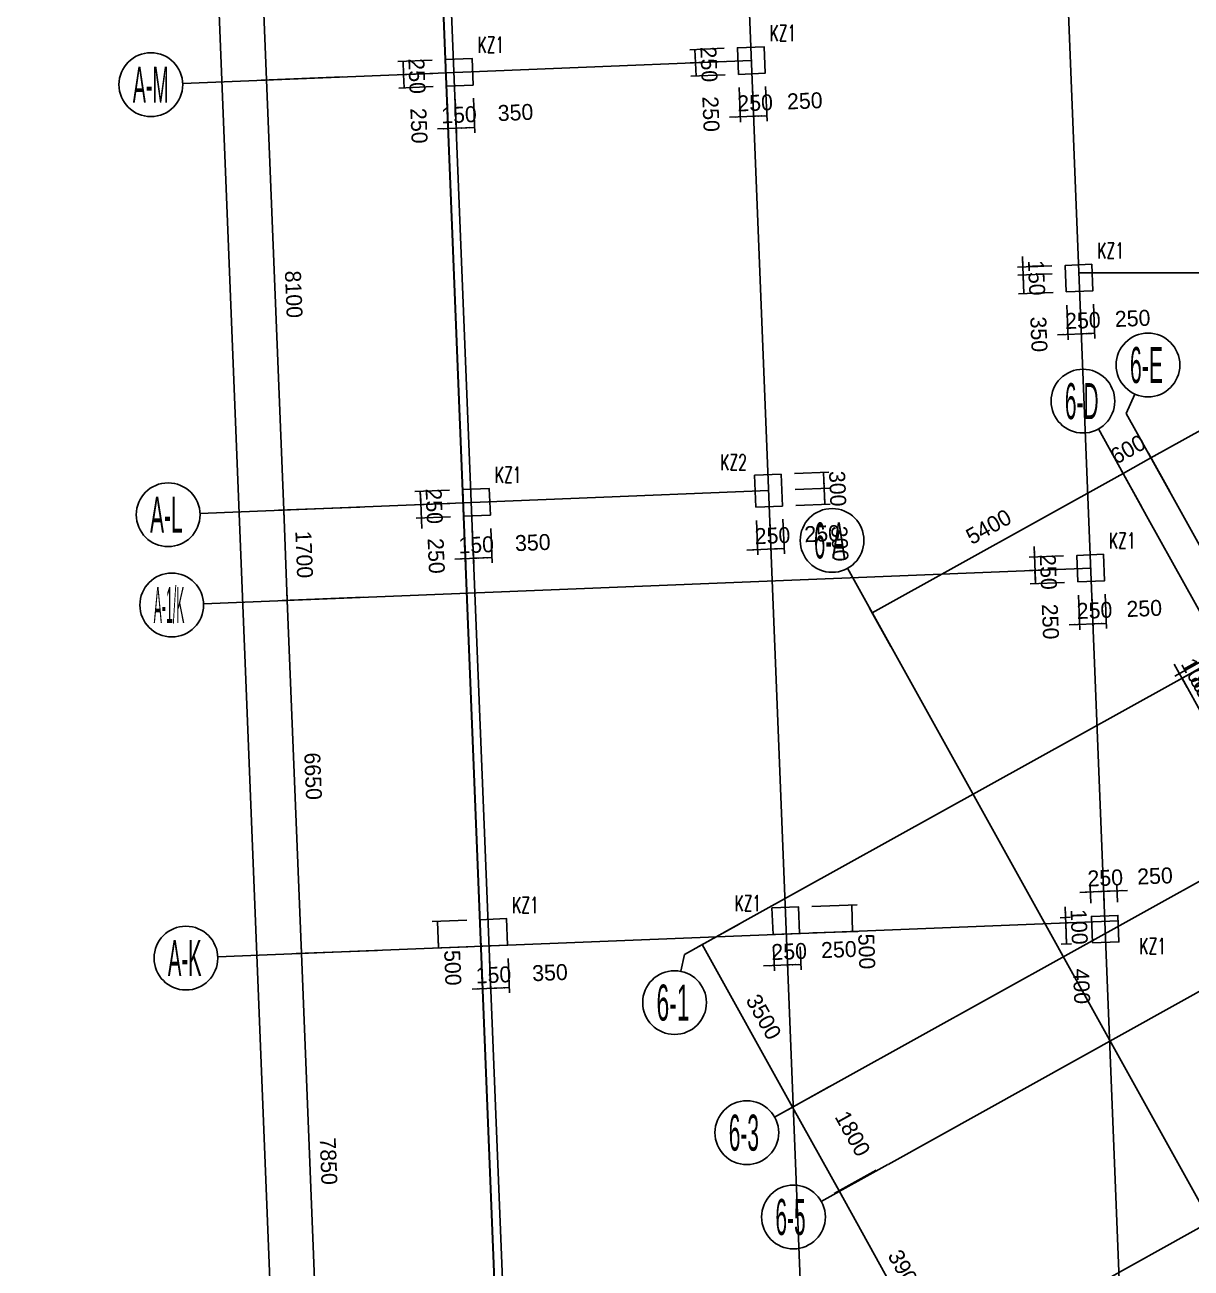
# Model space of a CAD drawing. Extents: x 19107 to 699106, y -67310 to 245688.
# Drawn here: x 471867 to 493817, y 119957 to 143353 of the extents above; entities that cross this region are included whole.
import ezdxf

# ---------------------------------------------------------------- set-up
doc = ezdxf.new("R2010")
doc.units = 0
doc.header["$LTSCALE"] = 100
doc.header["$MEASUREMENT"] = 0
for name, color, linetype in [('DIM', 3, 'Continuous'), ('DOTE', 253, 'Continuous'), ('L-AXIS', 3, 'Continuous'), ('Q-dote', 253, 'Continuous'), ('小尺寸', 4, 'Continuous')]:
    doc.layers.add(name, color=color, linetype=linetype)
doc.layers.add('Select Column Frame Position', color=7, linetype='Continuous', lineweight=0)
doc.styles.get("Standard").update_dxf_attribs({"font": 'standard'})
doc.styles.add('汉字', font='汉字')
doc.dimstyles.get("Standard").update_dxf_attribs({"dimtxt": 300, "dimasz": 100, "dimexe": 100, "dimexo": 250, "dimgap": 100, "dimtad": 0, "dimtoh": 1, "dimdec": 0, "dimdsep": 46, "dimcen": 0.09, "dimclrt": 7, "dimadec": 0, "dimazin": 0, "dimtfac": 1, "dimtdec": 4, "dimtofl": 0, "dimtmove": 0, "dimatfit": 3, "dimfxl": 1, "dimtolj": 1, "dimtzin": 0, "dimarcsym": 0})

# ---------------------------------------------------------------- blocks, each defined once
blk = doc.blocks.new('*D2053')
at = {"layer": 'L-AXIS', "color": 0, "linetype": 'ByBlock', "lineweight": -2}
for p, q in [((474241, 232201), (471867, 232105)), ((478441, 70839), (471967, 232109)), ((480715, 70931), (478341, 70835))]:
    blk.add_line(p, q, dxfattribs=at)
for points in [[(471967, 232109), (471988, 232010), (471954, 232009)], [(478441, 70839), (478420, 70939), (478453, 70940)]]:
    blk.add_solid(points, dxfattribs=at)
at = {"layer": 'L-AXIS', "color": 7, "linetype": 'Continuous', "lineweight": -2, "insert": (475554, 151488), "char_height": 300, "width": 1111.67, "attachment_point": 5, "rotation": 272.2988, "style": '汉字'}
blk.add_mtext('161400', dxfattribs=at)
blk = doc.blocks.new('*D2381')
at = {"layer": 'L-AXIS', "color": 0, "linetype": 'ByBlock', "lineweight": -2}
for p, q in [((477847, 142373), (476314, 142312)), ((476414, 142316), (476739, 134222)), ((478172, 134280), (476639, 134218))]:
    blk.add_line(p, q, dxfattribs=at)
for points in [[(476414, 142316), (476435, 142216), (476402, 142215)], [(476739, 134222), (476719, 134321), (476752, 134323)]]:
    blk.add_solid(points, dxfattribs=at)
at = {"layer": 'L-AXIS', "color": 7, "linetype": 'Continuous', "lineweight": -2, "insert": (476926, 138283), "char_height": 300, "width": 775, "attachment_point": 5, "rotation": 272.2988, "style": '汉字'}
blk.add_mtext('8100', dxfattribs=at)
blk = doc.blocks.new('_AXISO')
blk.add_circle((0, 0), 0.5)
blk = doc.blocks.new('*D204')
at = {"layer": 'L-AXIS', "color": 0, "linetype": 'ByBlock', "lineweight": -2}
for p, q in [((492889, 134277), (492488, 135000)), ((487815, 132291), (492536, 134913)), ((488168, 131656), (487767, 132379))]:
    blk.add_line(p, q, dxfattribs=at)
for points in [[(492536, 134913), (492457, 134850), (492441, 134879)], [(487815, 132291), (487895, 132354), (487911, 132325)]]:
    blk.add_solid(points, dxfattribs=at)
at = {"layer": 'L-AXIS', "color": 7, "linetype": 'Continuous', "lineweight": -2, "insert": (490006, 133908), "char_height": 300, "width": 785, "attachment_point": 5, "rotation": 29.0454, "style": '汉字'}
blk.add_mtext('5400', dxfattribs=at)
blk = doc.blocks.new('*D532')
at = {"layer": 'L-AXIS', "color": 0, "linetype": 'ByBlock', "lineweight": -2}
for p, q in [((487887, 121799), (487102, 121363)), ((489083, 118002), (487190, 121412)), ((489781, 118389), (488996, 117954))]:
    blk.add_line(p, q, dxfattribs=at)
for points in [[(487190, 121412), (487253, 121332), (487224, 121316)], [(489083, 118002), (489020, 118081), (489049, 118098)]]:
    blk.add_solid(points, dxfattribs=at)
at = {"layer": 'L-AXIS', "color": 7, "linetype": 'Continuous', "lineweight": -2, "insert": (488443, 119877), "char_height": 300, "width": 775, "attachment_point": 5, "rotation": 299.0454, "style": '汉字'}
blk.add_mtext('3900', dxfattribs=at)
blk = doc.blocks.new('*D864')
at = {"layer": 'L-AXIS', "color": 0, "linetype": 'ByBlock', "lineweight": -2}
for p, q in [((478507, 125936), (476974, 125875)), ((477074, 125879), (477389, 118035)), ((478822, 118093), (477289, 118031))]:
    blk.add_line(p, q, dxfattribs=at)
for points in [[(477074, 125879), (477095, 125780), (477061, 125778)], [(477389, 118035), (477368, 118134), (477402, 118136)]]:
    blk.add_solid(points, dxfattribs=at)
at = {"layer": 'L-AXIS', "color": 7, "linetype": 'Continuous', "lineweight": -2, "insert": (477581, 121971), "char_height": 300, "width": 780, "attachment_point": 5, "rotation": 272.2988, "style": '汉字'}
blk.add_mtext('7850', dxfattribs=at)
blk = doc.blocks.new('*D4083')
at = {"layer": 'L-AXIS', "color": 0, "linetype": 'ByBlock', "lineweight": -2}
for p, q in [((478240, 132581), (476707, 132519)), ((476807, 132523), (477074, 125879)), ((478507, 125936), (476974, 125875))]:
    blk.add_line(p, q, dxfattribs=at)
for points in [[(476807, 132523), (476828, 132424), (476795, 132423)], [(477074, 125879), (477053, 125978), (477087, 125979)]]:
    blk.add_solid(points, dxfattribs=at)
at = {"layer": 'L-AXIS', "color": 7, "linetype": 'Continuous', "lineweight": -2, "insert": (477290, 129215), "char_height": 300, "width": 765, "attachment_point": 5, "rotation": 272.2988, "style": '汉字'}
blk.add_mtext('6650', dxfattribs=at)
blk = doc.blocks.new('*D4422')
at = {"layer": 'L-AXIS', "color": 0, "linetype": 'ByBlock', "lineweight": -2}
for p, q in [((478172, 134280), (476639, 134218)), ((476739, 134222), (476807, 132523)), ((478240, 132581), (476707, 132519))]:
    blk.add_line(p, q, dxfattribs=at)
for points in [[(476739, 134222), (476760, 134123), (476727, 134122)], [(476807, 132523), (476787, 132623), (476820, 132624)]]:
    blk.add_solid(points, dxfattribs=at)
at = {"layer": 'L-AXIS', "color": 7, "linetype": 'Continuous', "lineweight": -2, "insert": (477123, 133387), "char_height": 300, "width": 690, "attachment_point": 5, "rotation": 272.2988, "style": '汉字'}
blk.add_mtext('1700', dxfattribs=at)
blk = doc.blocks.new('*D4442')
at = {"layer": 'L-AXIS', "color": 0, "linetype": 'ByBlock', "lineweight": -2}
for p, q in [((485314, 126432), (484529, 125997)), ((486316, 122985), (484617, 126045)), ((487013, 123373), (486228, 122937))]:
    blk.add_line(p, q, dxfattribs=at)
for points in [[(484617, 126045), (484680, 125966), (484651, 125950)], [(486316, 122985), (486253, 123065), (486282, 123081)]]:
    blk.add_solid(points, dxfattribs=at)
at = {"layer": 'L-AXIS', "color": 7, "linetype": 'Continuous', "lineweight": -2, "insert": (485772, 124685), "char_height": 300, "width": 780, "attachment_point": 5, "rotation": 299.0454, "style": '汉字'}
blk.add_mtext('3500', dxfattribs=at)
blk = doc.blocks.new('*D4786')
at = {"layer": 'L-AXIS', "color": 0, "linetype": 'ByBlock', "lineweight": -2}
for p, q in [((487013, 123373), (486228, 122937)), ((487190, 121412), (486316, 122985)), ((487887, 121799), (487102, 121363))]:
    blk.add_line(p, q, dxfattribs=at)
for points in [[(486316, 122985), (486379, 122906), (486350, 122890)], [(487190, 121412), (487127, 121491), (487156, 121507)]]:
    blk.add_solid(points, dxfattribs=at)
at = {"layer": 'L-AXIS', "color": 7, "linetype": 'Continuous', "lineweight": -2, "insert": (487447, 122488), "char_height": 300, "width": 690, "attachment_point": 5, "rotation": 299.0454, "style": '汉字'}
blk.add_mtext('1800', dxfattribs=at)
blk = doc.blocks.new('*D4103')
at = {"layer": 'L-AXIS', "color": 0, "linetype": 'ByBlock', "lineweight": -2}
for p, q in [((493061, 135204), (496995, 137389)), ((497348, 136753), (496946, 137476)), ((493414, 134569), (493012, 135292))]:
    blk.add_line(p, q, dxfattribs=at)
for points in [[(496995, 137389), (496915, 137326), (496899, 137355)], [(493061, 135204), (493140, 135267), (493156, 135238)]]:
    blk.add_solid(points, dxfattribs=at)
at = {"layer": 'L-AXIS', "color": 7, "linetype": 'Continuous', "lineweight": -2, "insert": (494834, 136667), "char_height": 300, "width": 790, "attachment_point": 5, "rotation": 29.0454, "style": '汉字'}
blk.add_mtext('4500', dxfattribs=at)
blk = doc.blocks.new('*D1797')
at = {"layer": 'L-AXIS', "color": 0, "linetype": 'ByBlock', "lineweight": -2}
for p, q in [((493414, 134569), (493012, 135292)), ((492889, 134277), (492488, 135000)), ((492536, 134913), (493061, 135204))]:
    blk.add_line(p, q, dxfattribs=at)
for points in [[(493061, 135204), (492981, 135141), (492965, 135170)], [(492536, 134913), (492615, 134976), (492632, 134947)]]:
    blk.add_solid(points, dxfattribs=at)
at = {"layer": 'L-AXIS', "color": 7, "linetype": 'Continuous', "lineweight": -2, "insert": (492628, 135365), "char_height": 300, "width": 556.67, "attachment_point": 5, "rotation": 29.0454, "style": '汉字'}
blk.add_mtext('600', dxfattribs=at)
blk = doc.blocks.new('*D734')
at = {"layer": 'L-AXIS', "color": 0, "linetype": 'ByBlock', "lineweight": -2}
for p, q in [((477523, 150467), (475989, 150405)), ((476089, 150409), (476414, 142316)), ((477847, 142373), (476314, 142312))]:
    blk.add_line(p, q, dxfattribs=at)
for points in [[(476089, 150409), (476110, 150310), (476077, 150308)], [(476414, 142316), (476394, 142415), (476427, 142416)]]:
    blk.add_solid(points, dxfattribs=at)
at = {"layer": 'L-AXIS', "color": 7, "linetype": 'Continuous', "lineweight": -2, "insert": (476602, 146376), "char_height": 300, "width": 775, "attachment_point": 5, "rotation": 272.2988, "style": '汉字'}
blk.add_mtext('8100', dxfattribs=at)
blk = doc.blocks.new('*D409')
at = {"layer": '小尺寸', "color": 0, "linetype": 'ByBlock', "lineweight": -2}
for p, q in [((493501, 131322), (493744, 130885)), ((494079, 131414), (493510, 131099)), ((494127, 131327), (493559, 131011))]:
    blk.add_line(p, q, dxfattribs=at)
for points in [[(493598, 131147), (493535, 131227), (493564, 131243)], [(493646, 131060), (493710, 130980), (493680, 130964)]]:
    blk.add_solid(points, dxfattribs=at)
at = {"layer": '小尺寸', "color": 7, "linetype": 'Continuous', "lineweight": -2, "insert": (493907, 131106), "char_height": 300, "width": 476.67, "attachment_point": 5, "rotation": 299.0454, "style": '汉字'}
blk.add_mtext('100', dxfattribs=at)
blk = doc.blocks.new('*D3413')
at = {"layer": '小尺寸', "color": 0, "linetype": 'ByBlock', "lineweight": -2}
for p, q in [((494127, 131327), (493559, 131011)), ((493646, 131060), (494059, 130317)), ((494540, 130584), (493972, 130268))]:
    blk.add_line(p, q, dxfattribs=at)
for points in [[(493646, 131060), (493710, 130980), (493680, 130964)], [(494059, 130317), (493996, 130396), (494025, 130412)]]:
    blk.add_solid(points, dxfattribs=at)
at = {"layer": '小尺寸', "color": 7, "linetype": 'Continuous', "lineweight": -2, "insert": (494071, 130810), "char_height": 300, "width": 566.67, "attachment_point": 5, "rotation": 299.0454, "style": '汉字'}
blk.add_mtext('850', dxfattribs=at)
blk = doc.blocks.new('*D3580')
at = {"layer": 'DIM', "color": 0, "linetype": 'ByBlock', "lineweight": -2}
for p, q in [((491697, 132621), (491723, 131971)), ((491947, 132631), (491973, 131981)), ((491519, 132063), (492169, 132089))]:
    blk.add_line(p, q, dxfattribs=at)
for points in [[(491719, 132071), (491620, 132051), (491619, 132084)], [(491969, 132081), (492068, 132102), (492070, 132069)]]:
    blk.add_solid(points, dxfattribs=at)
at = {"layer": 'DIM', "color": 7, "linetype": 'Continuous', "lineweight": -2, "insert": (491999, 132333), "char_height": 300, "width": 566.67, "attachment_point": 5, "rotation": 2.2988, "style": '汉字'}
blk.add_mtext('250', dxfattribs=at)
blk = doc.blocks.new('*D1286')
at = {"layer": 'DIM', "color": 0, "linetype": 'ByBlock', "lineweight": -2}
for p, q in [((491947, 132631), (491973, 131981)), ((492197, 132641), (492223, 131991)), ((491969, 132081), (492219, 132091))]:
    blk.add_line(p, q, dxfattribs=at)
for points in [[(491969, 132081), (492068, 132102), (492070, 132069)], [(492219, 132091), (492120, 132071), (492118, 132104)]]:
    blk.add_solid(points, dxfattribs=at)
at = {"layer": 'DIM', "color": 7, "linetype": 'Continuous', "lineweight": -2, "insert": (492935, 132370), "char_height": 300, "width": 566.67, "attachment_point": 5, "rotation": 2.2988, "style": '汉字'}
blk.add_mtext('250', dxfattribs=at)
blk = doc.blocks.new('*D1642')
at = {"layer": 'DIM', "color": 0, "linetype": 'ByBlock', "lineweight": -2}
for p, q in [((491427, 133110), (490778, 133084)), ((490888, 132839), (490878, 133088)), ((491437, 132861), (490788, 132835))]:
    blk.add_line(p, q, dxfattribs=at)
for points in [[(490878, 133088), (490898, 132989), (490865, 132988)], [(490888, 132839), (490867, 132938), (490900, 132939)]]:
    blk.add_solid(points, dxfattribs=at)
at = {"layer": 'DIM', "color": 7, "linetype": 'Continuous', "lineweight": -2, "insert": (491167, 132123), "char_height": 300, "width": 566.67, "attachment_point": 5, "rotation": 272.2988, "style": '汉字'}
blk.add_mtext('250', dxfattribs=at)
blk = doc.blocks.new('*D1969')
at = {"layer": 'DIM', "color": 0, "linetype": 'ByBlock', "lineweight": -2}
for p, q in [((491417, 133360), (490768, 133334)), ((490886, 132888), (490860, 133538)), ((491427, 133110), (490778, 133084))]:
    blk.add_line(p, q, dxfattribs=at)
for points in [[(490868, 133338), (490847, 133437), (490880, 133439)], [(490878, 133088), (490898, 132989), (490865, 132988)]]:
    blk.add_solid(points, dxfattribs=at)
at = {"layer": 'DIM', "color": 7, "linetype": 'Continuous', "lineweight": -2, "insert": (491129, 133058), "char_height": 300, "width": 566.67, "attachment_point": 5, "rotation": 272.2988, "style": '汉字'}
blk.add_mtext('250', dxfattribs=at)
blk = doc.blocks.new('*D1038')
at = {"layer": 'DIM', "color": 0, "linetype": 'ByBlock', "lineweight": -2}
for p, q in [((490641, 138996), (490663, 138446)), ((491198, 138818), (490549, 138792)), ((491204, 138668), (490555, 138642))]:
    blk.add_line(p, q, dxfattribs=at)
for points in [[(490649, 138796), (490628, 138895), (490661, 138896)], [(490655, 138646), (490675, 138547), (490642, 138545)]]:
    blk.add_solid(points, dxfattribs=at)
at = {"layer": 'DIM', "color": 7, "linetype": 'Continuous', "lineweight": -2, "insert": (490907, 138594), "char_height": 300, "width": 476.67, "attachment_point": 5, "rotation": 272.2988, "style": '汉字'}
blk.add_mtext('150', dxfattribs=at)
blk = doc.blocks.new('*D1399')
at = {"layer": 'DIM', "color": 0, "linetype": 'ByBlock', "lineweight": -2}
for p, q in [((491204, 138668), (490555, 138642)), ((490655, 138646), (490669, 138296)), ((491218, 138318), (490569, 138292))]:
    blk.add_line(p, q, dxfattribs=at)
for points in [[(490655, 138646), (490675, 138547), (490642, 138545)], [(490669, 138296), (490648, 138395), (490681, 138397)]]:
    blk.add_solid(points, dxfattribs=at)
at = {"layer": 'DIM', "color": 7, "linetype": 'Continuous', "lineweight": -2, "insert": (490950, 137530), "char_height": 300, "width": 566.67, "attachment_point": 5, "rotation": 272.2988, "style": '汉字'}
blk.add_mtext('350', dxfattribs=at)
blk = doc.blocks.new('*D1717')
at = {"layer": 'DIM', "color": 0, "linetype": 'ByBlock', "lineweight": -2}
for p, q in [((491478, 138078), (491504, 137429)), ((491728, 138088), (491754, 137439)), ((491300, 137521), (491950, 137547))]:
    blk.add_line(p, q, dxfattribs=at)
for points in [[(491500, 137529), (491401, 137508), (491400, 137541)], [(491750, 137539), (491849, 137560), (491851, 137526)]]:
    blk.add_solid(points, dxfattribs=at)
at = {"layer": 'DIM', "color": 7, "linetype": 'Continuous', "lineweight": -2, "insert": (491780, 137790), "char_height": 300, "width": 566.67, "attachment_point": 5, "rotation": 2.2988, "style": '汉字'}
blk.add_mtext('250', dxfattribs=at)
blk = doc.blocks.new('*D1756')
at = {"layer": 'DIM', "color": 0, "linetype": 'ByBlock', "lineweight": -2}
for p, q in [((491728, 138088), (491754, 137439)), ((491978, 138098), (492004, 137449)), ((491750, 137539), (492000, 137549))]:
    blk.add_line(p, q, dxfattribs=at)
for points in [[(491750, 137539), (491849, 137560), (491851, 137526)], [(492000, 137549), (491900, 137528), (491899, 137562)]]:
    blk.add_solid(points, dxfattribs=at)
at = {"layer": 'DIM', "color": 7, "linetype": 'Continuous', "lineweight": -2, "insert": (492716, 137828), "char_height": 300, "width": 566.67, "attachment_point": 5, "rotation": 2.2988, "style": '汉字'}
blk.add_mtext('250', dxfattribs=at)
blk = doc.blocks.new('*D1796')
at = {"layer": 'DIM', "color": 0, "linetype": 'ByBlock', "lineweight": -2}
for p, q in [((480183, 126504), (479534, 126478)), ((479634, 126482), (479654, 125982)), ((480203, 126004), (479554, 125978))]:
    blk.add_line(p, q, dxfattribs=at)
for points in [[(479634, 126482), (479654, 126383), (479621, 126381)], [(479654, 125982), (479633, 126082), (479666, 126083)]]:
    blk.add_solid(points, dxfattribs=at)
at = {"layer": 'DIM', "color": 7, "linetype": 'Continuous', "lineweight": -2, "insert": (479919, 125609), "char_height": 300, "width": 566.67, "attachment_point": 5, "rotation": 272.2988, "style": '汉字'}
blk.add_mtext('500', dxfattribs=at)
blk = doc.blocks.new('*D2156')
at = {"layer": 'DIM', "color": 0, "linetype": 'ByBlock', "lineweight": -2}
for p, q in [((480463, 125765), (480489, 125116)), ((480613, 125771), (480639, 125122)), ((480285, 125208), (480835, 125230))]:
    blk.add_line(p, q, dxfattribs=at)
for points in [[(480485, 125216), (480386, 125195), (480385, 125228)], [(480635, 125222), (480734, 125242), (480736, 125209)]]:
    blk.add_solid(points, dxfattribs=at)
at = {"layer": 'DIM', "color": 7, "linetype": 'Continuous', "lineweight": -2, "insert": (480686, 125474), "char_height": 300, "width": 476.67, "attachment_point": 5, "rotation": 2.2988, "style": '汉字'}
blk.add_mtext('150', dxfattribs=at)
blk = doc.blocks.new('*D2462')
at = {"layer": 'DIM', "color": 0, "linetype": 'ByBlock', "lineweight": -2}
for p, q in [((480613, 125771), (480639, 125122)), ((480963, 125785), (480989, 125136)), ((480635, 125222), (480985, 125236))]:
    blk.add_line(p, q, dxfattribs=at)
for points in [[(480635, 125222), (480734, 125242), (480736, 125209)], [(480985, 125236), (480885, 125215), (480884, 125248)]]:
    blk.add_solid(points, dxfattribs=at)
at = {"layer": 'DIM', "color": 7, "linetype": 'Continuous', "lineweight": -2, "insert": (481750, 125517), "char_height": 300, "width": 566.67, "attachment_point": 5, "rotation": 2.2988, "style": '汉字'}
blk.add_mtext('350', dxfattribs=at)
blk = doc.blocks.new('*D5071')
at = {"layer": 'DIM', "color": 0, "linetype": 'ByBlock', "lineweight": -2}
for p, q in [((486678, 126763), (487529, 126793)), ((487429, 126790), (487446, 126290)), ((486698, 126264), (487546, 126293))]:
    blk.add_line(p, q, dxfattribs=at)
for points in [[(487429, 126790), (487449, 126690), (487416, 126689)], [(487446, 126290), (487426, 126389), (487459, 126391)]]:
    blk.add_solid(points, dxfattribs=at)
at = {"layer": 'DIM', "color": 7, "linetype": 'Continuous', "lineweight": -2, "insert": (487710, 125916), "char_height": 300, "width": 566.67, "attachment_point": 5, "rotation": 272, "style": '汉字'}
blk.add_mtext('500', dxfattribs=at)
blk = doc.blocks.new('*D191')
at = {"layer": 'DIM', "color": 0, "linetype": 'ByBlock', "lineweight": -2}
for p, q in [((479858, 134598), (479209, 134571)), ((479309, 134575), (479319, 134326)), ((479868, 134348), (479219, 134322))]:
    blk.add_line(p, q, dxfattribs=at)
for points in [[(479309, 134575), (479329, 134476), (479296, 134475)], [(479319, 134326), (479298, 134425), (479331, 134426)]]:
    blk.add_solid(points, dxfattribs=at)
at = {"layer": 'DIM', "color": 7, "linetype": 'Continuous', "lineweight": -2, "insert": (479570, 134295), "char_height": 300, "width": 566.67, "attachment_point": 5, "rotation": 272.2988, "style": '汉字'}
blk.add_mtext('250', dxfattribs=at)
blk = doc.blocks.new('*D513')
at = {"layer": 'DIM', "color": 0, "linetype": 'ByBlock', "lineweight": -2}
for p, q in [((479868, 134348), (479219, 134322)), ((479311, 134526), (479337, 133876)), ((479878, 134098), (479229, 134072))]:
    blk.add_line(p, q, dxfattribs=at)
for points in [[(479319, 134326), (479298, 134425), (479331, 134426)], [(479329, 134076), (479349, 133977), (479316, 133975)]]:
    blk.add_solid(points, dxfattribs=at)
at = {"layer": 'DIM', "color": 7, "linetype": 'Continuous', "lineweight": -2, "insert": (479608, 133360), "char_height": 300, "width": 566.67, "attachment_point": 5, "rotation": 272.2988, "style": '汉字'}
blk.add_mtext('250', dxfattribs=at)
blk = doc.blocks.new('*D877')
at = {"layer": 'DIM', "color": 0, "linetype": 'ByBlock', "lineweight": -2}
for p, q in [((480138, 133858), (480164, 133209)), ((480288, 133864), (480314, 133215)), ((479960, 133301), (480510, 133323))]:
    blk.add_line(p, q, dxfattribs=at)
for points in [[(480160, 133309), (480061, 133288), (480060, 133321)], [(480310, 133315), (480409, 133335), (480411, 133302)]]:
    blk.add_solid(points, dxfattribs=at)
at = {"layer": 'DIM', "color": 7, "linetype": 'Continuous', "lineweight": -2, "insert": (480361, 133567), "char_height": 300, "width": 476.67, "attachment_point": 5, "rotation": 2.2988, "style": '汉字'}
blk.add_mtext('150', dxfattribs=at)
blk = doc.blocks.new('*D1195')
at = {"layer": 'DIM', "color": 0, "linetype": 'ByBlock', "lineweight": -2}
for p, q in [((480288, 133864), (480314, 133215)), ((480638, 133878), (480664, 133229)), ((480310, 133315), (480660, 133329))]:
    blk.add_line(p, q, dxfattribs=at)
for points in [[(480310, 133315), (480409, 133335), (480411, 133302)], [(480660, 133329), (480561, 133308), (480559, 133341)]]:
    blk.add_solid(points, dxfattribs=at)
at = {"layer": 'DIM', "color": 7, "linetype": 'Continuous', "lineweight": -2, "insert": (481426, 133610), "char_height": 300, "width": 566.67, "attachment_point": 5, "rotation": 2.2988, "style": '汉字'}
blk.add_mtext('350', dxfattribs=at)
blk = doc.blocks.new('*D4204')
at = {"layer": 'DIM', "color": 0, "linetype": 'ByBlock', "lineweight": -2}
for p, q in [((485636, 134029), (485662, 133379)), ((485886, 134039), (485912, 133389)), ((485458, 133471), (486107, 133497))]:
    blk.add_line(p, q, dxfattribs=at)
for points in [[(485658, 133479), (485559, 133459), (485557, 133492)], [(485908, 133489), (486007, 133510), (486008, 133477)]]:
    blk.add_solid(points, dxfattribs=at)
at = {"layer": 'DIM', "color": 7, "linetype": 'Continuous', "lineweight": -2, "insert": (485938, 133741), "char_height": 300, "width": 566.67, "attachment_point": 5, "rotation": 2.2988, "style": '汉字'}
blk.add_mtext('250', dxfattribs=at)
blk = doc.blocks.new('*D4536')
at = {"layer": 'DIM', "color": 0, "linetype": 'ByBlock', "lineweight": -2}
for p, q in [((485886, 134039), (485912, 133389)), ((486135, 134049), (486161, 133399)), ((485908, 133489), (486157, 133499))]:
    blk.add_line(p, q, dxfattribs=at)
for points in [[(485908, 133489), (486007, 133510), (486008, 133477)], [(486157, 133499), (486058, 133479), (486057, 133512)]]:
    blk.add_solid(points, dxfattribs=at)
at = {"layer": 'DIM', "color": 7, "linetype": 'Continuous', "lineweight": -2, "insert": (486873, 133778), "char_height": 300, "width": 566.67, "attachment_point": 5, "rotation": 2.2988, "style": '汉字'}
blk.add_mtext('250', dxfattribs=at)
blk = doc.blocks.new('*D4902')
at = {"layer": 'DIM', "color": 0, "linetype": 'ByBlock', "lineweight": -2}
for p, q in [((486363, 134608), (487013, 134635)), ((486925, 134331), (486913, 134631)), ((486375, 134309), (487025, 134335))]:
    blk.add_line(p, q, dxfattribs=at)
for points in [[(486913, 134631), (486933, 134531), (486900, 134530)], [(486925, 134331), (486904, 134430), (486937, 134431)]]:
    blk.add_solid(points, dxfattribs=at)
at = {"layer": 'DIM', "color": 7, "linetype": 'Continuous', "lineweight": -2, "insert": (487205, 133590), "char_height": 300, "width": 566.67, "attachment_point": 5, "rotation": 272.2988, "style": '汉字'}
blk.add_mtext('300', dxfattribs=at)
blk = doc.blocks.new('*D5224')
at = {"layer": 'DIM', "color": 0, "linetype": 'ByBlock', "lineweight": -2}
for p, q in [((486351, 134908), (487001, 134934)), ((486913, 134631), (486901, 134930)), ((486363, 134608), (487013, 134635))]:
    blk.add_line(p, q, dxfattribs=at)
for points in [[(486901, 134930), (486921, 134831), (486888, 134830)], [(486913, 134631), (486892, 134730), (486925, 134731)]]:
    blk.add_solid(points, dxfattribs=at)
at = {"layer": 'DIM', "color": 7, "linetype": 'Continuous', "lineweight": -2, "insert": (487163, 134625), "char_height": 300, "width": 566.67, "attachment_point": 5, "rotation": 272.2988, "style": '汉字'}
blk.add_mtext('300', dxfattribs=at)
blk = doc.blocks.new('*D2908')
at = {"layer": 'DIM', "color": 0, "linetype": 'ByBlock', "lineweight": -2}
for p, q in [((479533, 142691), (478884, 142665)), ((478984, 142669), (478994, 142419)), ((479543, 142441), (478894, 142415))]:
    blk.add_line(p, q, dxfattribs=at)
for points in [[(478984, 142669), (479005, 142570), (478971, 142568)], [(478994, 142419), (478973, 142518), (479007, 142520)]]:
    blk.add_solid(points, dxfattribs=at)
at = {"layer": 'DIM', "color": 7, "linetype": 'Continuous', "lineweight": -2, "insert": (479245, 142389), "char_height": 300, "width": 566.67, "attachment_point": 5, "rotation": 272.2988, "style": '汉字'}
blk.add_mtext('250', dxfattribs=at)
blk = doc.blocks.new('*D3236')
at = {"layer": 'DIM', "color": 0, "linetype": 'ByBlock', "lineweight": -2}
for p, q in [((479543, 142441), (478894, 142415)), ((478994, 142419), (479004, 142169)), ((479553, 142191), (478904, 142165))]:
    blk.add_line(p, q, dxfattribs=at)
for points in [[(478994, 142419), (479015, 142320), (478981, 142319)], [(479004, 142169), (478983, 142269), (479017, 142270)]]:
    blk.add_solid(points, dxfattribs=at)
at = {"layer": 'DIM', "color": 7, "linetype": 'Continuous', "lineweight": -2, "insert": (479283, 141454), "char_height": 300, "width": 566.67, "attachment_point": 5, "rotation": 272.2988, "style": '汉字'}
blk.add_mtext('250', dxfattribs=at)
blk = doc.blocks.new('*D3594')
at = {"layer": 'DIM', "color": 0, "linetype": 'ByBlock', "lineweight": -2}
for p, q in [((479813, 141952), (479839, 141302)), ((479963, 141958), (479989, 141308)), ((479636, 141394), (480185, 141416))]:
    blk.add_line(p, q, dxfattribs=at)
for points in [[(479835, 141402), (479736, 141381), (479735, 141415)], [(479985, 141408), (480085, 141429), (480086, 141395)]]:
    blk.add_solid(points, dxfattribs=at)
at = {"layer": 'DIM', "color": 7, "linetype": 'Continuous', "lineweight": -2, "insert": (480037, 141660), "char_height": 300, "width": 476.67, "attachment_point": 5, "rotation": 2.2988, "style": '汉字'}
blk.add_mtext('150', dxfattribs=at)
blk = doc.blocks.new('*D3921')
at = {"layer": 'DIM', "color": 0, "linetype": 'ByBlock', "lineweight": -2}
for p, q in [((479963, 141958), (479989, 141308)), ((480313, 141972), (480339, 141322)), ((479985, 141408), (480335, 141422))]:
    blk.add_line(p, q, dxfattribs=at)
for points in [[(479985, 141408), (480085, 141429), (480086, 141395)], [(480335, 141422), (480236, 141401), (480234, 141435)]]:
    blk.add_solid(points, dxfattribs=at)
at = {"layer": 'DIM', "color": 7, "linetype": 'Continuous', "lineweight": -2, "insert": (481101, 141703), "char_height": 300, "width": 566.67, "attachment_point": 5, "rotation": 2.2988, "style": '汉字'}
blk.add_mtext('350', dxfattribs=at)
blk = doc.blocks.new('*D1333')
at = {"layer": 'DIM', "color": 0, "linetype": 'ByBlock', "lineweight": -2}
for p, q in [((485029, 142912), (484380, 142886)), ((484479, 142890), (484489, 142640)), ((485039, 142662), (484390, 142636))]:
    blk.add_line(p, q, dxfattribs=at)
for points in [[(484479, 142890), (484500, 142790), (484467, 142789)], [(484489, 142640), (484469, 142739), (484502, 142740)]]:
    blk.add_solid(points, dxfattribs=at)
at = {"layer": 'DIM', "color": 7, "linetype": 'Continuous', "lineweight": -2, "insert": (484741, 142610), "char_height": 300, "width": 566.67, "attachment_point": 5, "rotation": 272.2988, "style": '汉字'}
blk.add_mtext('250', dxfattribs=at)
blk = doc.blocks.new('*D1647')
at = {"layer": 'DIM', "color": 0, "linetype": 'ByBlock', "lineweight": -2}
for p, q in [((485039, 142662), (484390, 142636)), ((484489, 142640), (484500, 142390)), ((485049, 142412), (484400, 142386))]:
    blk.add_line(p, q, dxfattribs=at)
for points in [[(484489, 142640), (484510, 142541), (484477, 142539)], [(484500, 142390), (484479, 142489), (484512, 142491)]]:
    blk.add_solid(points, dxfattribs=at)
at = {"layer": 'DIM', "color": 7, "linetype": 'Continuous', "lineweight": -2, "insert": (484778, 141674), "char_height": 300, "width": 566.67, "attachment_point": 5, "rotation": 272.2988, "style": '汉字'}
blk.add_mtext('250', dxfattribs=at)
blk = doc.blocks.new('*D2015')
at = {"layer": 'DIM', "color": 0, "linetype": 'ByBlock', "lineweight": -2}
for p, q in [((485309, 142172), (485335, 141523)), ((485559, 142182), (485585, 141533)), ((485131, 141615), (485781, 141641))]:
    blk.add_line(p, q, dxfattribs=at)
for points in [[(485331, 141623), (485232, 141602), (485230, 141635)], [(485581, 141633), (485680, 141653), (485681, 141620)]]:
    blk.add_solid(points, dxfattribs=at)
at = {"layer": 'DIM', "color": 7, "linetype": 'Continuous', "lineweight": -2, "insert": (485611, 141884), "char_height": 300, "width": 566.67, "attachment_point": 5, "rotation": 2.2988, "style": '汉字'}
blk.add_mtext('250', dxfattribs=at)
blk = doc.blocks.new('*D2326')
at = {"layer": 'DIM', "color": 0, "linetype": 'ByBlock', "lineweight": -2}
for p, q in [((485559, 142182), (485585, 141533)), ((485808, 142192), (485835, 141543)), ((485581, 141633), (485831, 141643))]:
    blk.add_line(p, q, dxfattribs=at)
for points in [[(485581, 141633), (485680, 141653), (485681, 141620)], [(485831, 141643), (485731, 141622), (485730, 141655)]]:
    blk.add_solid(points, dxfattribs=at)
at = {"layer": 'DIM', "color": 7, "linetype": 'Continuous', "lineweight": -2, "insert": (486546, 141922), "char_height": 300, "width": 566.67, "attachment_point": 5, "rotation": 2.2988, "style": '汉字'}
blk.add_mtext('250', dxfattribs=at)
blk = doc.blocks.new('*D2188')
at = {"layer": 'DIM', "color": 0, "linetype": 'ByBlock', "lineweight": -2}
for p, q in [((485959, 125985), (485976, 125552)), ((486208, 125995), (486226, 125563)), ((485772, 125644), (486422, 125670))]:
    blk.add_line(p, q, dxfattribs=at)
for points in [[(485972, 125652), (485873, 125632), (485871, 125665)], [(486222, 125662), (486321, 125683), (486322, 125650)]]:
    blk.add_solid(points, dxfattribs=at)
at = {"layer": 'DIM', "color": 7, "linetype": 'Continuous', "lineweight": -2, "insert": (486252, 125914), "char_height": 300, "width": 566.67, "attachment_point": 5, "rotation": 2.2988, "style": '汉字'}
blk.add_mtext('250', dxfattribs=at)
blk = doc.blocks.new('*D4068')
at = {"layer": 'DIM', "color": 0, "linetype": 'ByBlock', "lineweight": -2}
for p, q in [((486208, 125995), (486226, 125563)), ((486458, 126005), (486476, 125573)), ((486222, 125662), (486472, 125672))]:
    blk.add_line(p, q, dxfattribs=at)
for points in [[(486222, 125662), (486321, 125683), (486322, 125650)], [(486472, 125672), (486372, 125652), (486371, 125685)]]:
    blk.add_solid(points, dxfattribs=at)
at = {"layer": 'DIM', "color": 7, "linetype": 'Continuous', "lineweight": -2, "insert": (487187, 125951), "char_height": 300, "width": 566.67, "attachment_point": 5, "rotation": 2.2988, "style": '汉字'}
blk.add_mtext('250', dxfattribs=at)
blk = doc.blocks.new('*D2225')
at = {"layer": 'DIM', "color": 0, "linetype": 'ByBlock', "lineweight": -2}
for p, q in [((491721, 127029), (492371, 127055)), ((491930, 126825), (491917, 127137)), ((492180, 126835), (492167, 127147))]:
    blk.add_line(p, q, dxfattribs=at)
for points in [[(491921, 127037), (491822, 127016), (491821, 127050)], [(492171, 127047), (492270, 127068), (492272, 127034)]]:
    blk.add_solid(points, dxfattribs=at)
at = {"layer": 'DIM', "color": 7, "linetype": 'Continuous', "lineweight": -2, "insert": (492201, 127299), "char_height": 300, "width": 566.67, "attachment_point": 5, "rotation": 2.2988, "style": '汉字'}
blk.add_mtext('250', dxfattribs=at)
blk = doc.blocks.new('*D4400')
at = {"layer": 'DIM', "color": 0, "linetype": 'ByBlock', "lineweight": -2}
for p, q in [((491971, 127039), (492621, 127065)), ((492180, 126835), (492167, 127147)), ((492429, 126846), (492417, 127157))]:
    blk.add_line(p, q, dxfattribs=at)
for points in [[(492171, 127047), (492072, 127026), (492070, 127060)], [(492421, 127057), (492520, 127078), (492521, 127045)]]:
    blk.add_solid(points, dxfattribs=at)
at = {"layer": 'DIM', "color": 7, "linetype": 'Continuous', "lineweight": -2, "insert": (493137, 127336), "char_height": 300, "width": 566.67, "attachment_point": 5, "rotation": 2.2988, "style": '汉字'}
blk.add_mtext('250', dxfattribs=at)
blk = doc.blocks.new('*D2525')
at = {"layer": 'DIM', "color": 0, "linetype": 'ByBlock', "lineweight": -2}
for p, q in [((491444, 126756), (491464, 126256)), ((491544, 126560), (491352, 126552)), ((491548, 126460), (491356, 126452))]:
    blk.add_line(p, q, dxfattribs=at)
for points in [[(491452, 126556), (491431, 126655), (491465, 126657)], [(491456, 126456), (491477, 126357), (491443, 126356)]]:
    blk.add_solid(points, dxfattribs=at)
at = {"layer": 'DIM', "color": 7, "linetype": 'Continuous', "lineweight": -2, "insert": (491709, 126380), "char_height": 300, "width": 476.67, "attachment_point": 5, "rotation": 272.2988, "style": '汉字'}
blk.add_mtext('100', dxfattribs=at)
blk = doc.blocks.new('*D2095')
at = {"layer": 'DIM', "color": 0, "linetype": 'ByBlock', "lineweight": -2}
for p, q in [((491548, 126460), (491356, 126452)), ((491456, 126456), (491472, 126056)), ((491564, 126060), (491372, 126052))]:
    blk.add_line(p, q, dxfattribs=at)
for points in [[(491456, 126456), (491477, 126357), (491443, 126356)], [(491472, 126056), (491451, 126156), (491485, 126157)]]:
    blk.add_solid(points, dxfattribs=at)
at = {"layer": 'DIM', "color": 7, "linetype": 'Continuous', "lineweight": -2, "insert": (491754, 125261), "char_height": 300, "width": 576.67, "attachment_point": 5, "rotation": 272.2988, "style": '汉字'}
blk.add_mtext('400', dxfattribs=at)
blk = doc.blocks.new('1')
at = {"layer": 'DOTE'}
blk.add_line((458698, 592855), (587451, 458371), dxfattribs=at)
blk = doc.blocks.new('后浇带现场')
at = {"layer": 'Q-dote'}
blk.add_line((659263, 761135), (666731, 575100), dxfattribs=at)
at = {"color": 1, "lineweight": 30, "rotation": 318.5460777723208}
blk.add_blockref('1', (-77006, 620463), dxfattribs=at)

msp = doc.modelspace()

# ---------------------------------------------------------------- linework, layer by layer
at = {"color": 6, "lineweight": 30}
msp.add_lwpolyline([(476181.3, 232428.8), (494258.1, 233154.4), (494258.1, 231537.9), (540808.1, 231537.9), (540808.1, 232387.9), (590208.1, 232387.9), (590208.1, 232187.9), (593108.1, 232187.9), (593108.1, 230737.9), (608058.1, 230737.9), (608058.1, 231687.9), (648158.1, 231687.9), (648158.1, 230737.9), (657058.1, 230737.9), (657158.1, 196187.9), (658248.2, 196187.9), (663075.9, 83077.9), (659946, 47787.8), (654318.1, 48286.9), (653832.2, 42808.4), (496133.5, 56794.9), (482757.4, 68610.1), (476181.3, 232428.8)], dxfattribs=at)
at = {"layer": 'DOTE'}
for p, q in [((495323.3, 48523.1), (487855.3, 234558.3)), ((481860.1, 234317.6), (489328.1, 48282.5)), ((476264.6, 234093), (483732.6, 48057.9)), ((485538.6, 142681.9), (478097.2, 142383.2)), ((509551.1, 139892.3), (485532.5, 126553.7)), ((491703.8, 138687.9), (593508.1, 138687.9)), ((485863.5, 134588.4), (478422.1, 134289.7)), ((493535, 134350), (508021.3, 108264.7)), ((493010.4, 134058.7), (498903.6, 123447.1)), ((491926.9, 133130.4), (478490.3, 132591)), ((514017.7, 131849.4), (489999.1, 118510.8)), ((488289.6, 131437), (496514.7, 116626.1)), ((487231.8, 123493.9), (500591.1, 130912.9)), ((501467.2, 129335.4), (488112.4, 121908.1)), ((492443.4, 126495.8), (478757, 125946.4))]:
    msp.add_line(p, q, dxfattribs=at)
at = {"layer": 'L-AXIS'}
for p, q in [((474838, 142252.3), (478097.2, 142383.2)), ((492596.6, 136039.7), (492759.9, 136404.9)), ((492596.6, 136039.7), (493535, 134350)), ((492072.1, 135748.4), (493010.4, 134058.7)), ((475162.9, 134158.8), (478422.1, 134289.7)), ((487351.2, 133126.7), (488289.6, 131437)), ((475231.1, 132460.2), (478490.3, 132591)), ((484279.7, 125858), (485532.5, 126553.7)), ((475497.8, 125815.6), (478757, 125946.4)), ((484279.7, 125858), (484215.2, 125542.6)), ((485979, 122798.2), (487231.8, 123493.9)), ((486857.3, 121211.7), (488110.1, 121907.4))]:
    msp.add_line(p, q, dxfattribs=at)
at = {"layer": 'Select Column Frame Position', "color": 7, "linetype": 'Continuous', "lineweight": -3}
for points in [[(479803.3, 142201.4), (480302.9, 142221.5), (480282.8, 142721.1), (479783.2, 142701), (479803.3, 142201.4)], [(485298.9, 142422.1), (485798.5, 142442.1), (485778.4, 142941.7), (485278.8, 142921.7), (485298.9, 142422.1)], [(491468, 138328.2), (491967.6, 138348.2), (491947.6, 138847.8), (491448, 138827.8), (491468, 138328.2)], [(485625.8, 134278.6), (486125.4, 134298.7), (486101.3, 134898.2), (485601.7, 134878.1), (485625.8, 134278.6)], [(480128.2, 134108), (480627.8, 134128), (480607.7, 134627.6), (480108.1, 134607.6), (480128.2, 134108)], [(491687.1, 132870.6), (492186.7, 132890.7), (492166.7, 133390.3), (491667.1, 133370.2), (491687.1, 132870.6)], [(485948.7, 126235.1), (486448.2, 126255.1), (486428.2, 126754.7), (485928.6, 126734.7), (485948.7, 126235.1)], [(491959.9, 126076.1), (492459.5, 126096.1), (492439.4, 126595.7), (491939.8, 126575.7), (491959.9, 126076.1)], [(480453.1, 126014.5), (480952.7, 126034.5), (480932.6, 126534.1), (480433, 126514.1), (480453.1, 126014.5)]]:
    msp.add_lwpolyline(points, dxfattribs=at)

# ---------------------------------------------------------------- block references
at = {"color": 3, "lineweight": 30}
msp.add_blockref('后浇带现场', (-182998.7, -527042.1), dxfattribs=at)
at = {"layer": 'L-AXIS'}
ref = msp.add_blockref('_AXISO', (474238.5, 142228.3), dxfattribs=dict(at, xscale=1199.999999999997, yscale=1200, rotation=359.999645787379))
ref.add_attrib('A', 'A-M', (473899.1, 141888.9), dxfattribs={"height": 678.82, "style": '汉字', "width": 0.40625})
ref = msp.add_blockref('_AXISO', (493004.7, 136952.6), dxfattribs=dict(at, xscale=1199.999999999997, yscale=1200, rotation=359.9996457873818))
ref.add_attrib('A', '6-E', (492665.3, 136613.2), dxfattribs={"height": 678.82, "style": '汉字', "width": 0.440678})
ref = msp.add_blockref('_AXISO', (491780.8, 136272.9), dxfattribs=dict(at, xscale=1199.999999999997, yscale=1200, rotation=359.9996457873818))
ref.add_attrib('A', '6-D', (491441.4, 135933.5), dxfattribs={"height": 678.82, "style": '汉字', "width": 0.433333})
ref = msp.add_blockref('_AXISO', (474563.4, 134134.8), dxfattribs=dict(at, xscale=1199.999999999997, yscale=1200, rotation=359.999645787379))
ref.add_attrib('A', 'A-L', (474224, 133795.4), dxfattribs={"height": 678.82, "style": '汉字', "width": 0.433333})
ref = msp.add_blockref('_AXISO', (487059.9, 133651.2), dxfattribs=dict(at, xscale=1199.999999999997, yscale=1200, rotation=359.9996457873818))
ref.add_attrib('A', '6-A', (486720.5, 133311.8), dxfattribs={"height": 678.82, "style": '汉字', "width": 0.419355})
ref = msp.add_blockref('_AXISO', (474631.6, 132436.1), dxfattribs=dict(at, xscale=1199.999999999997, yscale=1200, rotation=359.999645787379))
ref.add_attrib('A', 'A-1/K', (474292.2, 132096.7), dxfattribs={"height": 678.82, "style": '汉字', "width": 0.254902})
ref = msp.add_blockref('_AXISO', (474898.3, 125791.5), dxfattribs=dict(at, xscale=1199.999999999997, yscale=1200, rotation=359.999645787379))
ref.add_attrib('A', 'A-K', (474558.9, 125452.1), dxfattribs={"height": 678.82, "style": '汉字', "width": 0.419355})
ref = msp.add_blockref('_AXISO', (484095, 124954.7), dxfattribs=dict(at, xscale=1199.999999999997, yscale=1200, rotation=359.999645787379))
ref.add_attrib('A', '6-1', (483755.6, 124615.3), dxfattribs={"height": 678.82, "style": '汉字', "width": 0.472727})
ref = msp.add_blockref('_AXISO', (485454.4, 122506.9), dxfattribs=dict(at, xscale=1199.999999999997, yscale=1200, rotation=359.999645787379))
ref.add_attrib('A', '6-3', (485115, 122167.5), dxfattribs={"height": 678.82, "style": '汉字', "width": 0.433333})
ref = msp.add_blockref('_AXISO', (486332.7, 120920.4), dxfattribs=dict(at, xscale=1199.999999999997, yscale=1200, rotation=359.999645787379))
ref.add_attrib('A', '6-5', (485993.3, 120581), dxfattribs={"height": 678.82, "style": '汉字', "width": 0.433333})

# ---------------------------------------------------------------- texts
at = {"color": 200, "linetype": 'Continuous', "lineweight": -3, "width": 0.7}
for s, p in [('KZ1', (485884.5, 143047.8)), ('KZ1', (480388.9, 142827.2)), ('KZ1', (492053.6, 138953.9)), ('KZ2', (484956.6, 134971.1)), ('KZ1', (480713.8, 134733.7)), ('KZ1', (492272.7, 133496.3)), ('KZ1', (481038.7, 126640.2)), ('KZ1', (485225.1, 126671.9)), ('KZ1', (492845, 125863.9))]:
    msp.add_text(s, height=300, dxfattribs=at).set_placement(p)

# ---------------------------------------------------------------- dimensions: what is measured, and where the dimension line sits
at = {"layer": 'DIM', "color": 200}
for p1, p2, distance, picture, middle in [((485278.8, 142921.7), (485288.8, 142671.9), -800, '*D1333', (484720.5, 143117.5)), ((479783.2, 142701), (479793.3, 142451.2), -800, '*D2908', (479224.9, 142896.9)), ((485288.8, 142671.9), (485298.9, 142422.1), -800, '*D1647', (484758.1, 142182.1)), ((479793.3, 142451.2), (479803.3, 142201.4), -800, '*D3236', (479262.5, 141961.5)), ((485298.9, 142422.1), (485548.7, 142432.1), -800, '*D2015', (485103, 141863.7)), ((485548.7, 142432.1), (485798.5, 142442.1), -800, '*D2326', (486038.4, 141901.3)), ((479803.3, 142201.4), (479953.2, 142207.5), -800, '*D3594', (479623.6, 141643.8)), ((479953.2, 142207.5), (480302.9, 142221.5), -800, '*D3921', (480542.8, 141680.7)), ((491448, 138827.8), (491454, 138677.9), -800, '*D1038', (490890.3, 139007.5)), ((491454, 138677.9), (491468, 138328.2), -800, '*D1399', (490927.2, 138088.2)), ((491468, 138328.2), (491717.8, 138338.2), -800, '*D1717', (491272.2, 137769.9)), ((491717.8, 138338.2), (491967.6, 138348.2), -800, '*D1756', (492207.6, 137807.4)), ((486113.3, 134598.4), (486101.3, 134898.2), -800, '*D5224', (487141.7, 135158.2)), ((480108.1, 134607.6), (480118.2, 134357.8), -800, '*D191', (479549.8, 134803.4)), ((486125.4, 134298.7), (486113.3, 134598.4), -800, '*D4902', (487183.3, 134122.9)), ((480118.2, 134357.8), (480128.2, 134108), -800, '*D513', (479587.4, 133868)), ((485875.6, 134288.6), (486125.4, 134298.7), -800, '*D4536', (486365.3, 133757.9)), ((480128.2, 134108), (480278.1, 134114), -800, '*D877', (479948.5, 133550.3)), ((480278.1, 134114), (480627.8, 134128), -800, '*D1195', (480867.7, 133587.2)), ((485625.8, 134278.6), (485875.6, 134288.6), -800, '*D4204', (485429.9, 133720.3)), ((491677.1, 133120.4), (491667.1, 133370.2), 800, '*D1969', (491108.8, 133566)), ((491687.1, 132870.6), (491677.1, 133120.4), 800, '*D1642', (491146.3, 132630.6)), ((491936.9, 132880.6), (492186.7, 132890.7), -800, '*D1286', (492426.7, 132349.8)), ((491687.1, 132870.6), (491936.9, 132880.6), -800, '*D3580', (491491.3, 132312.3)), ((491939.8, 126575.7), (492189.6, 126585.7), 461.8, '*D2225', (491693.4, 127278.1)), ((491793.4, 126569.8), (491797.4, 126469.9), -341.7, '*D2525', (491693.7, 126767.9)), ((480433, 126514.1), (480453.1, 126014.5), -800, '*D1796', (479893.5, 126242.2)), ((485948.7, 126235.1), (486198.4, 126245.1), -583.1, '*D2188', (485744.1, 125893.5)), ((480453.1, 126014.5), (480603, 126020.5), -799.4, '*D2156', (480273.4, 125457.4)), ((480603, 126020.5), (480952.7, 126034.5), -799.4, '*D2462', (481192.6, 125494.3))]:
    dim = msp.add_aligned_dim(p1=p1, p2=p2, distance=distance, dimstyle='Standard', dxfattribs=at)
    dim.commit()
    dim.dimension.update_dxf_attribs({"geometry": picture, "text_midpoint": middle})
for base, p1, p2, angle, picture, middle in [((492420.9, 127057.2), (492189.6, 126585.7), (492439.4, 126595.7), 182.29877, '*D4400', (492628.8, 127315.7)), ((487446.3, 126290), (486428.2, 126754.7), (486448.2, 126255.1), 272, '*D5071', (487687.4, 126548.6)), ((491472, 126056.5), (491797.4, 126469.9), (491813.5, 126070.2), 92.29877, '*D2095', (491730.6, 125848.6)), ((486471.6, 125672.5), (486198.4, 126245.1), (486448.2, 126255.1), 182.29877, '*D4068', (486679.5, 125931))]:
    dim = msp.add_linear_dim(base=base, p1=p1, p2=p2, angle=angle, dimstyle='Standard', dxfattribs=at)
    dim.commit()
    dim.dimension.update_dxf_attribs({"geometry": picture, "text_midpoint": middle})
at = {"layer": 'L-AXIS'}
for base, p1, p2, angle, picture, middle in [((471967, 232109.5), (480965.1, 70940.7), (474491.3, 232210.8), 92.29877, '*D2053', (475553.6, 151488.5)), ((476414.3, 142315.6), (477772.3, 150476.6), (478097.2, 142383.2), 92.29877, '*D734', (476601.6, 146376.4)), ((476739.2, 134222.1), (478097.2, 142383.2), (478422.1, 134289.7), 92.29877, '*D2381', (476926.4, 138282.9)), ((496994.7, 137388.9), (493535, 134350), (497469, 136534.8), 29.04537, '*D4103', (494833.7, 136666.6)), ((493060.6, 135204.2), (493010.4, 134058.7), (493535, 134350), 29.04537, '*D1797', (492628.4, 135364.5)), ((492536.1, 134912.9), (488289.6, 131437), (493010.4, 134058.7), 29.04537, '*D204', (490005.7, 133908)), ((476807.4, 132523.5), (478422.1, 134289.7), (478490.3, 132591), 92.29877, '*D4422', (477123, 133386.8)), ((477074.1, 125878.8), (478490.3, 132591), (478757, 125946.4), 92.29877, '*D4083', (477290.4, 129215.2)), ((484616.6, 126045.1), (487231.8, 123493.9), (485532.5, 126553.7), 119.04537, '*D4442', (485772.3, 124685.1)), ((477389, 118035.2), (478757, 125946.4), (479071.9, 118102.7), 92.29877, '*D864', (477581.2, 121971)), ((486315.9, 122985.3), (488105.7, 121920.3), (487231.8, 123493.9), 119.04537, '*D4786', (487447.4, 122487.7)), ((487189.8, 121411.7), (489999.1, 118510.8), (488105.7, 121920.3), 119.04537, '*D532', (488442.5, 119876.8))]:
    dim = msp.add_linear_dim(base=base, p1=p1, p2=p2, angle=angle, dimstyle='Standard', dxfattribs=at)
    dim.commit()
    dim.dimension.update_dxf_attribs({"geometry": picture, "text_midpoint": middle})
at = {"layer": '小尺寸'}
for p1, p2, picture, middle in [((494297.3, 131535.6), (494345.8, 131448.2), '*D409', (493718.4, 131445.1)), ((494345.8, 131448.2), (494758.5, 130705.1), '*D3413', (494071.3, 130809.6))]:
    dim = msp.add_aligned_dim(p1=p1, p2=p2, distance=-800, dimstyle='Standard', dxfattribs=at)
    dim.commit()
    dim.dimension.update_dxf_attribs({"geometry": picture, "text_midpoint": middle})

doc.saveas('drawing.dxf')
